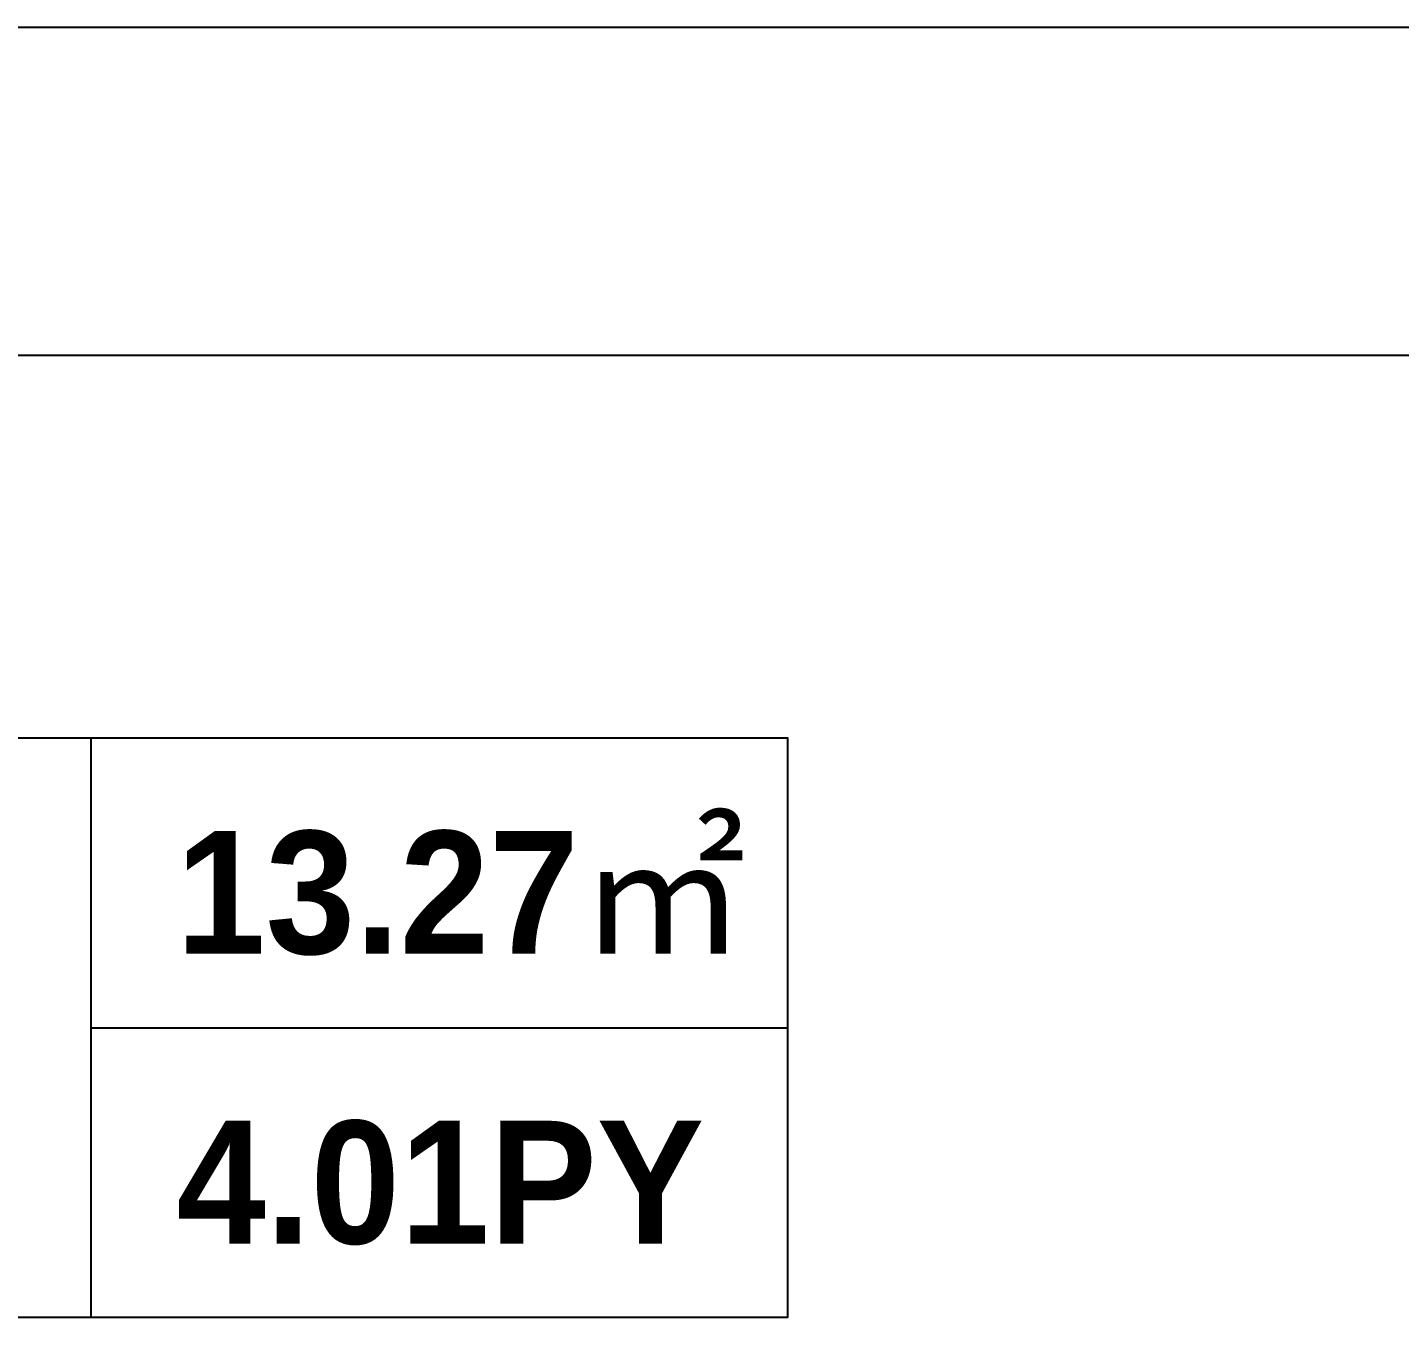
# Model space of a CAD drawing. Header units: millimetres. Extents: x 118028 to 193504, y 42792 to 96100.
# Drawn here: x 174484 to 175321, y 80361 to 81148 of the extents above; entities that cross this region are included whole.
import ezdxf
from ezdxf.enums import TextEntityAlignment as Align

# ---------------------------------------------------------------- set-up
doc = ezdxf.new("R2010")
doc.units = ezdxf.units.MM
doc.header["$LTSCALE"] = 30
for name, color, linetype in [('0-ELC TEXT', 7, 'Continuous'), ('03-TEXT', 3, 'Continuous'), ('C-WIN', 4, 'Continuous')]:
    doc.layers.add(name, color=color, linetype=linetype)
doc.styles.add('넥슨고딕', font='NEXONLv1GothicBold.ttf')

# ---------------------------------------------------------------- blocks, each defined once
blk = doc.blocks.new('vusaudeh')
at = {"layer": 'C-WIN'}
blk.add_lwpolyline([(147688.88, 80947.8), (149788.88, 80947.8), (149788.88, 81147.8), (147688.88, 81147.8)], close=True, dxfattribs=at)
blk = doc.blocks.new('cjswjdehds')
blk.add_blockref('vusaudeh', (25800, 0))

msp = doc.modelspace()

# ---------------------------------------------------------------- linework, layer by layer
at = {"layer": '0-ELC TEXT'}
for p, q in [((174523.21, 80360.52), (174523.21, 80714.28)), ((174523.21, 80537.4), (174947.9, 80537.4))]:
    msp.add_line(p, q, dxfattribs=at)
msp.add_lwpolyline([(173316, 80714.28), (174947.9, 80714.28), (174947.9, 80360.52), (173316, 80360.52)], close=True, dxfattribs=at)

# ---------------------------------------------------------------- block references
msp.add_blockref('cjswjdehds', (0, 0))

# ---------------------------------------------------------------- texts
at = {"layer": '03-TEXT', "style": '넥슨고딕'}
for s, p in [('13.27㎡', (174748.87, 80582.49)), ('4.01PY', (174736.04, 80405.61))]:
    msp.add_text(s, height=75, dxfattribs=at).set_placement(p, align=Align.CENTER)

doc.saveas('drawing.dxf')
